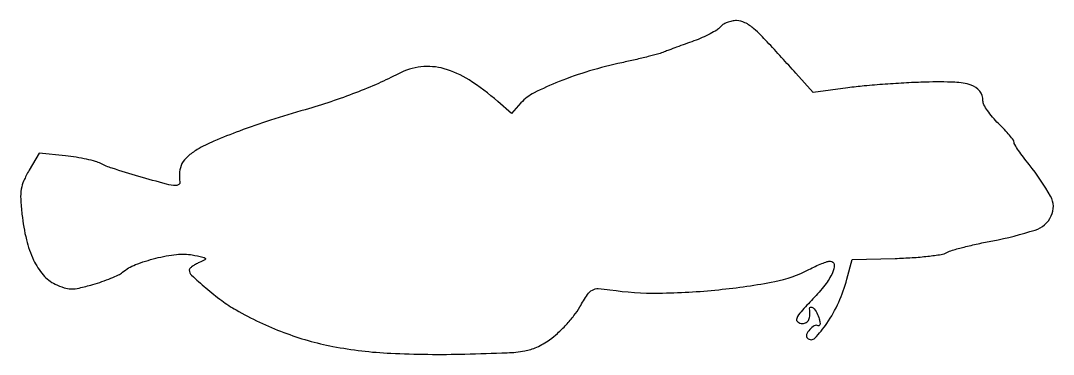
# Model space of a CAD drawing. Extents: x 0 to 232, y 0 to 75.
import ezdxf

# ---------------------------------------------------------------- set-up
doc = ezdxf.new("R2010")
doc.units = 0

msp = doc.modelspace()

# ---------------------------------------------------------------- linework, layer by layer
msp.add_lwpolyline([(157.043675, 73.552625, -0.079353), (156.28577, 72.888297, -0.018713), (154.823144, 72.043262, -0.018806), (153.047604, 71.188049, -0.017532), (151.171231, 70.446849, 0.001838), (149.236151, 69.751828, 0.001778), (147.284674, 69.034946, 0.001755), (145.571481, 68.391823, 0.006538), (144.5, 67.96919, -0.030036), (143.300624, 67.560081, -0.004726), (140.888815, 66.920499, -0.005235), (138.027413, 66.222387, -0.004549), (135.015114, 65.549624, 0.019965), (127.761941, 63.693271, 0.022248), (120.942239, 61.31941, 0.022642), (115.344374, 58.787696, 0.091235), (112.374916, 56.521027), (110.249831, 54.178919), (107.178994, 56.839459, 0.034775), (100.745638, 61.673623, 0.07571), (95.1312, 64.206224, 0.097032), (89.959669, 64.616503, 0.091806), (84.90437, 63.067172, -0.016106), (80.396813, 60.899339, -0.01201), (75.297731, 58.791103, -0.011366), (69.777775, 56.805508, -0.010355), (64, 55.006444, 0.007757), (56.201214, 52.622451, 0.01053), (49.243839, 50.214157, 0.011537), (43.517921, 47.944574, 0.034206), (39.75, 46.036138, 0.045458), (37.637695, 44.502267, 0.0912), (36.362009, 42.892002, 0.099484), (35.807238, 41.031353, 0.062093), (35.881579, 38.75, -0.138923), (35.847292, 38.464392, -0.119905), (35.667745, 38.220312, -0.100831), (35.365406, 38.056353, -0.074118), (34.987342, 38, -0.067011), (32.859204, 38.286502, -0.004137), (26.706653, 40.028519, -0.005093), (20.676745, 41.856686, -0.046743), (18.156627, 42.916176, 0.055916), (16.988152, 43.382448, 0.013686), (14.973164, 43.876824, 0.01385), (12.618492, 44.318767, 0.013423), (10.218303, 44.634972), (4.344415, 45.248914), (2.06925, 41.392798, 0.02962), (0.881839, 39.077183, 0.063557), (0.313424, 37.155973, 0.052818), (0.190943, 34.938346, 0.015309), (0.468495, 31.518341, 0.030709), (1.465512, 25.812595, 0.052526), (3.073085, 21.258584, 0.065473), (5.243838, 17.909341, 0.10386), (7.938445, 15.826675, 0.033113), (9.913811, 15.026628, 0.077606), (11.481213, 14.7677, 0.059093), (13.300083, 14.967175, 0.01318), (16.330321, 15.752689, 0.013222), (18.41948, 16.413719, 0.014179), (20.422032, 17.170322, 0.013834), (22.100698, 17.914466, 0.06272), (23, 18.491152, -0.081736), (25.929177, 20.216756, -0.031165), (30.458727, 21.652497, -0.031276), (35.159342, 22.518128, -0.076405), (38.667796, 22.402543, -0.004807), (41.048368, 21.932208, -0.157385), (41.551957, 21.645951, -0.487623), (41.496554, 21.314647, -0.019505), (40.23524, 20.691763, 0.022675), (39.379187, 20.262243, 0.031271), (38.656602, 19.796118, 0.032118), (38.133335, 19.355695, 0.204516), (38, 19.043352, 0.2075), (38.519403, 17.845665, 0.010822), (41.713224, 14.983042, 0.017925), (45.269302, 12.146696, 0.029183), (48.5, 10.034275, 0.03967), (59.165212, 4.994592, 0.042968), (70.214082, 1.862208, 0.036103), (83.169154, 0.323803, 0.017603), (99.825559, 0.143611, 0.003294), (109.282649, 0.436619, 0.032712), (113.229589, 0.844442, 0.068791), (115.908694, 1.690025, 0.040753), (118.81396, 3.371074, 0.034664), (120.588022, 4.791989, 0.020552), (122.504718, 6.709882, 0.020509), (124.267842, 8.79054, 0.03298), (125.572423, 10.713793, -0.013878), (127.319768, 13.514242, -0.117417), (128.397377, 14.52103, -0.143332), (129.722916, 14.835519, -0.024055), (132.348219, 14.57243, 0.040123), (143.322263, 13.827488, 0.022279), (156.723807, 14.591862, 0.02131), (169.316917, 16.419695, 0.076462), (176.957016, 19.116948, -0.014329), (178.39981, 19.83781, -0.016012), (179.829663, 20.446854, -0.015467), (181.073885, 20.886591, -0.077351), (181.802579, 21, -0.400599), (182.609662, 20.229759, -0.120946), (182.250081, 18.399724, -0.056116), (180.565825, 15.633142, -0.02749), (177.860199, 12.510283, 0.010158), (175.203568, 9.650487, 0.081074), (174.240247, 8.135857, 0.344729), (174.447852, 7.353112, 0.163329), (175.5, 7, 0.134201), (176.364745, 7.236356, 0.14862), (176.948937, 7.873459, 0.106517), (177.198892, 8.918419, 0.048676), (177.093644, 10.32433, -0.402707), (177.348048, 10.701282, -0.261471), (177.889304, 10.533823, -0.063522), (178.745165, 9.365841, -0.062514), (179.286035, 8.014204, -0.029207), (179.434493, 7.271854, -0.078029), (179.425473, 6.733769, -0.205004), (179.268182, 6.492065, -0.293805), (179.020048, 6.48761, 0.277335), (178.176369, 6.498159, 0.081971), (177.139642, 5.638765, 0.084356), (176.451971, 4.50895, 0.29946), (176.615125, 3.718208, 0.416567), (178.296579, 3.724959, 0.046474), (180.979606, 7.012539, 0.04118), (183.644508, 11.784665, 0.041049), (185.494612, 16.933999), (186.687807, 21.367999), (196.287178, 21.618457, 0.009809), (200.110412, 21.793312, 0.012155), (203.6588, 22.112207, 0.010539), (206.605345, 22.512475, 0.084022), (207.902092, 22.947601, -0.052463), (209.147881, 23.454697, -0.00784), (211.761103, 24.166849, -0.008743), (214.886644, 24.908215, -0.007439), (218.208816, 25.583482, 0.03123), (227.708263, 27.989776, 0.206547), (231.313913, 31.138783, 0.243252), (231.173829, 35.556039, 0.042685), (226.367808, 42.668297, -0.008914), (225.076926, 44.325595, -0.012424), (223.986166, 45.856469, -0.008887), (223.138638, 47.16014, -0.137323), (222.989352, 47.668297, 0.159105), (222.824578, 48.15193, 0.012056), (221.956834, 49.25163, 0.015657), (220.826758, 50.531132, 0.01125), (219.489352, 51.890445, -0.023449), (218.153667, 53.31594, -0.027124), (217.024997, 54.795222, -0.027736), (216.219923, 56.132013, -0.122257), (216, 57.018, 0.164989), (215.268424, 59.174691, 0.151886), (213.35189, 60.529266, 0.070374), (209.686364, 61.170864, 0.014615), (203.131526, 61.194051, 0.007038), (198.875586, 61.024718, 0.004791), (194.039925, 60.717607, 0.004828), (189.378725, 60.33142, 0.009673), (185.706516, 59.919651), (177.913031, 58.89274), (174.034139, 63.19637, 0.002736), (167.595418, 70.261999, 0.025087), (164.632037, 73.171082, 0.062936), (162.628304, 74.542739, 0.119204), (160.737574, 75, 0.051137), (159.695047, 74.893096, 0.042293), (158.624259, 74.574834, 0.044032), (157.684207, 74.107388, 0.082339)], format="xyb", close=True)

doc.saveas('drawing.dxf')
